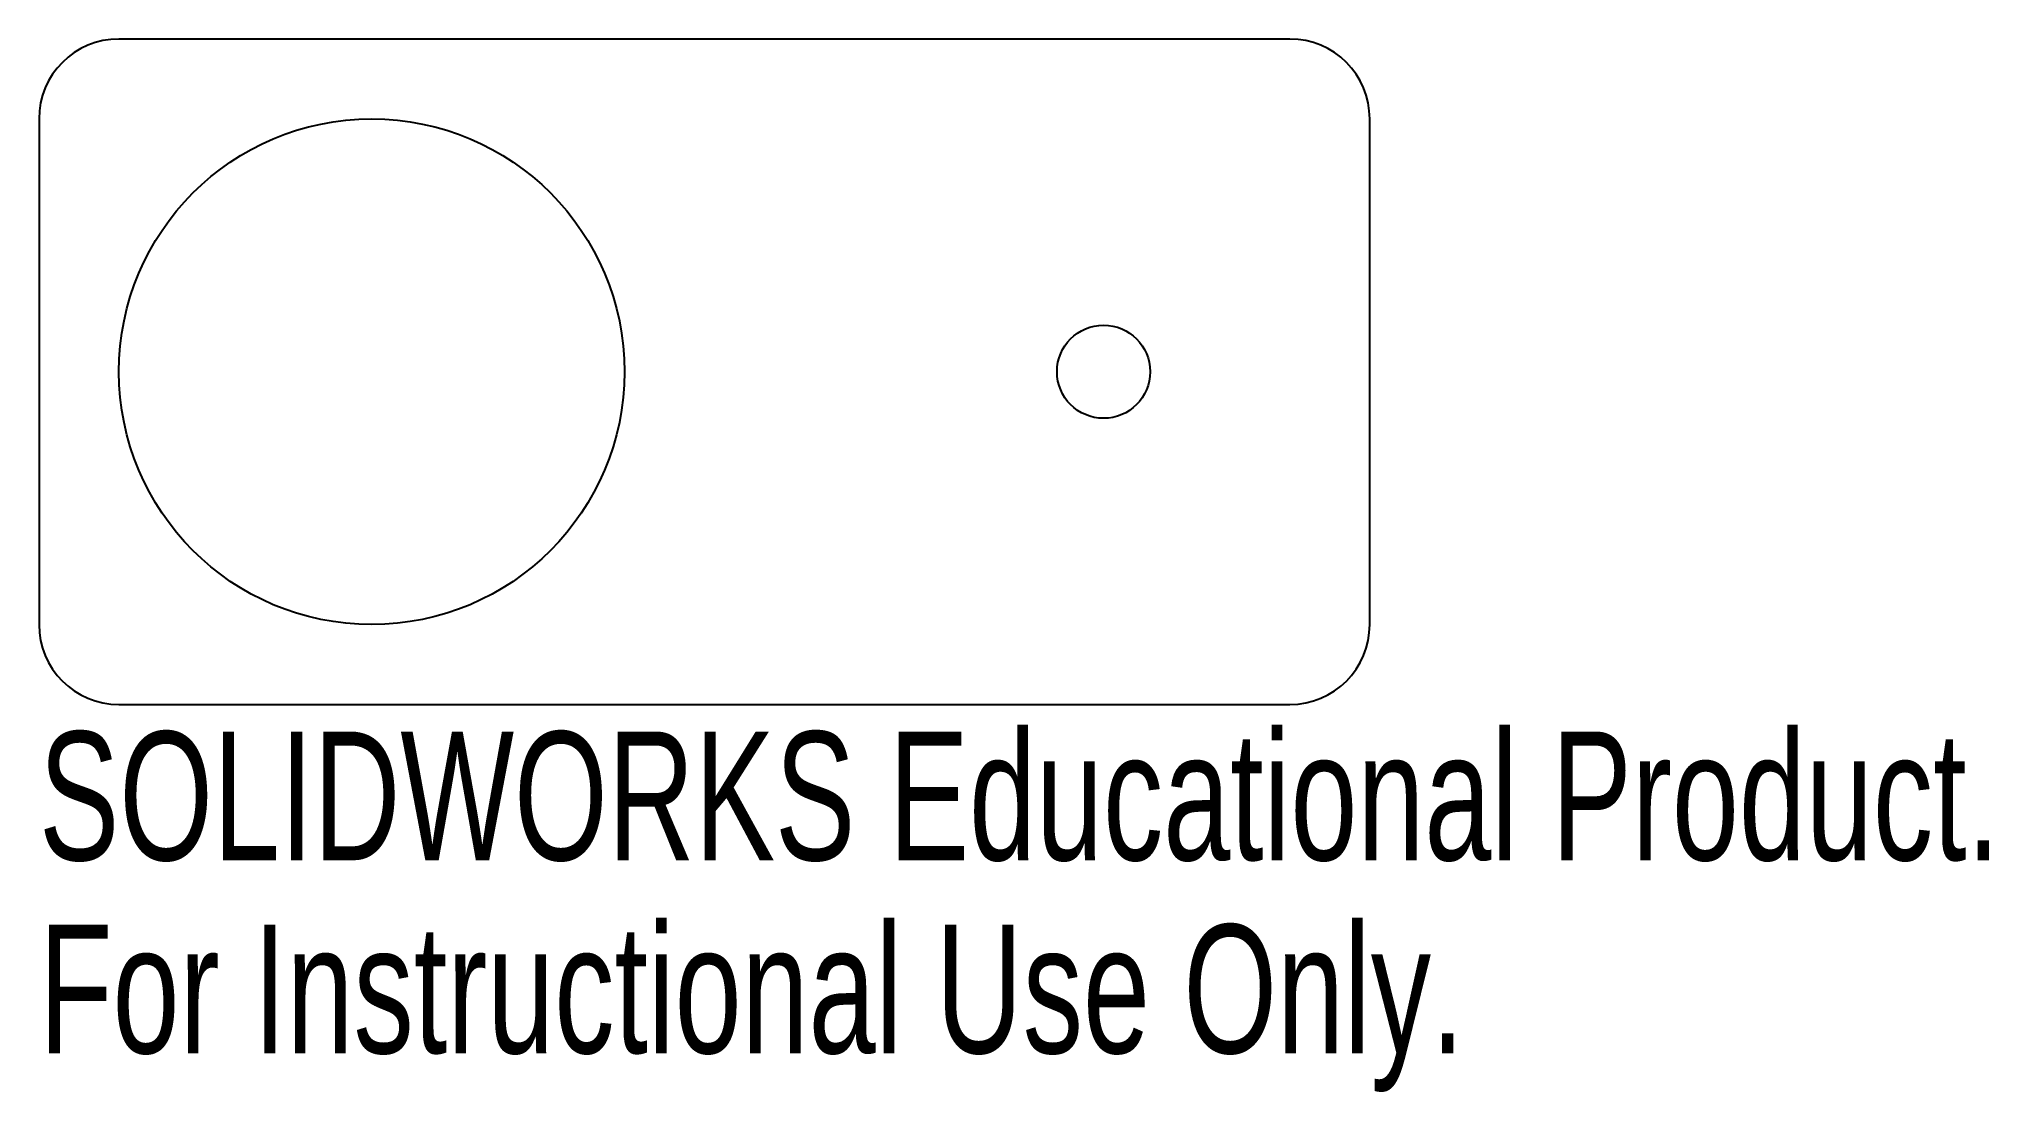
# Model space of a CAD drawing. Header units: millimetres. Extents: x -25 to 48.3, y -27.1 to 12.5.
import ezdxf

# ---------------------------------------------------------------- set-up
doc = ezdxf.new("R2010")
doc.units = ezdxf.units.MM
doc.styles.add('SLDTEXTSTYLE0', font='TXT', dxfattribs={"width": 0.7})

msp = doc.modelspace()

# ---------------------------------------------------------------- linework, layer by layer
at = {"color": 7, "linetype": 'Continuous', "lineweight": 25}
for p, q in [((22, 12.5), (-22, 12.5)), ((-25, 9.5), (-25, -9.5)), ((25, -9.5), (25, 9.5)), ((-22, -12.5), (22, -12.5))]:
    msp.add_line(p, q, dxfattribs=at)
for centre, radius in [((-12.5, 0), 9.499), ((15, 0), 1.75)]:
    msp.add_circle(centre, radius, dxfattribs=at)
for centre, start, end in [((-22, 9.5), 90, 180), ((22, 9.5), 0, 90), ((-22, -9.5), 180, 270), ((22, -9.5), 270, 0)]:
    msp.add_arc(centre, 3, start, end, dxfattribs=at)

# ---------------------------------------------------------------- texts
at = {"color": 7, "linetype": 'Continuous', "char_height": 4.83362, "attachment_point": 1, "style": 'SLDTEXTSTYLE0'}
for s, insert in [('SOLIDWORKS Educational Product.', (-25, -13.52)), ('For Instructional Use Only.', (-25, -20.77))]:
    msp.add_mtext(s, dxfattribs=dict(at, insert=insert))

doc.saveas('drawing.dxf')
